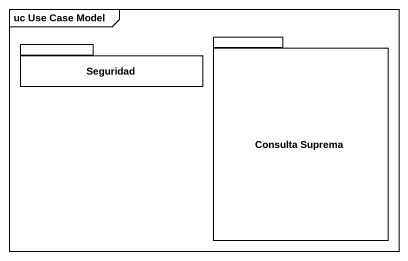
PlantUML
@startuml
mainframe uc Use Case Model
package "Consulta Suprema" as Consulta_Suprema {
}
package Seguridad {
}
@enduml
